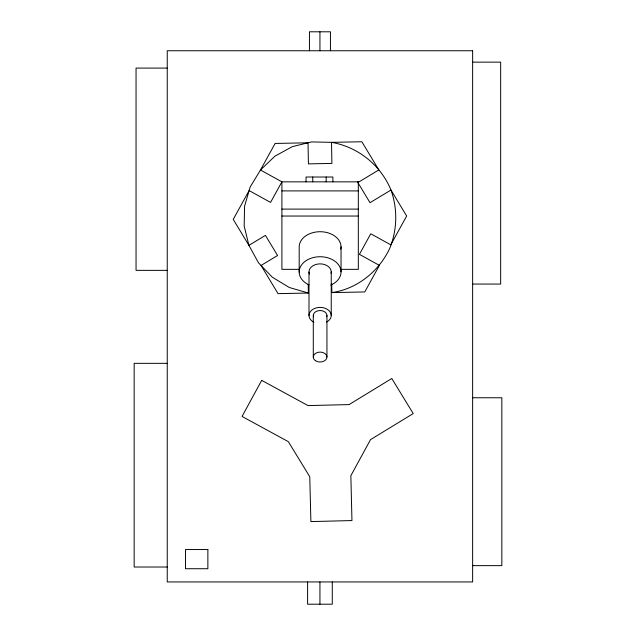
<?xml version="1.0" encoding="UTF-8"?>
<svg xmlns="http://www.w3.org/2000/svg" width="636" height="636" viewBox="0 0 636 636"><rect width="100%" height="100%" fill="white"/><g stroke="black" fill="none" stroke-linecap="round" stroke-linejoin="round"><path stroke-width="0.95" d="M340.451 269.338L358.314 269.338L358.314 181.84L281.907 181.84L260.466 170.011L275.134 143.442L308.023 142.798L308.428 163.873L331.913 163.42L331.507 142.345C357.965 146.868 380.821 165.185 390.981 190.037L370.009 202.685L357.877 182.58L378.841 169.923L361.844 141.756L331.507 142.345L311.608 141.923L292.282 146.662L274.839 156.241L260.466 170.011L250.155 187.024L244.59 206.136L244.168 226.026L248.907 245.361L258.486 262.803L272.256 277.169L289.277 287.488L308.38 293.045L308.214 284.34M331.865 292.592C357.241 288.975 378.945 271.341 389.733 248.366C397.293 229.723 397.731 208.99 390.981 190.037L406.658 216.017L390.766 244.82L370.764 233.786L359.42 254.352L379.414 265.387L364.754 291.956L331.865 292.592L331.698 283.887M358.314 181.888L357.877 182.58M308.38 293.045L278.035 293.633L261.046 265.466L277.574 255.489L265.435 235.384L248.907 245.361L233.229 219.372L249.121 190.569L270.562 202.407L281.907 181.84L281.907 269.338L298.777 269.338M472.635 62.137L500.659 62.137L500.659 284.061L472.635 284.061M167.244 68.092L136.048 68.092L136.048 270.356L167.244 270.356M281.907 190.903L358.314 190.903M281.907 209.101L358.314 209.101M281.907 216.041L358.314 216.041M167.244 363.339L134.164 363.339L134.164 567.018L167.244 567.018M472.635 397.762L501.836 397.762L501.836 565.643L472.635 565.643M358.314 181.999L357.877 181.92L358.314 182.309M341.039 246.8L341.039 271.826M332.874 181.84L332.874 177.015L306.035 177.015L306.035 181.84M332.278 581.948L332.278 604.2L307.609 604.2L307.609 581.948M331.237 271.89L331.237 315.408M330.442 50.753L330.442 31.8L309.438 31.8L309.438 50.753M326.944 315.44L326.944 357.019M326.165 177.015L326.165 181.84M319.94 31.8L319.94 50.753M319.94 581.948L319.94 604.2M313.286 315.536L313.286 357.114M312.745 177.015L312.745 181.84M308.993 272.049L308.993 315.559M299.19 272.113L299.19 247.086A20.924 15.232 0 0 1 321.554 231.75A20.924 15.232 0 0 1 340.809 249.185M309.04 284.896A20.924 15.232 0 0 1 304.342 261.952A20.924 15.232 0 0 1 336.205 262.239A20.924 15.232 0 0 1 330.744 285.087M309.398 274.14A11.122 8.093 0 0 1 319.518 263.884A11.122 8.093 0 0 1 331.086 273.297M313.826 322.158A11.122 8.093 0 0 1 311.735 310.161A11.122 8.093 0 0 1 328.351 310.05A11.122 8.093 0 0 1 326.578 322.07M313.532 316.815A6.829 4.969 0 0 1 320.043 310.519A6.829 4.969 0 0 1 326.721 316.728M261.706 380.36L242.046 416.437L288.354 441.678L309.772 476.738L310.885 521.584L351.954 520.566L350.849 475.728L370.51 439.643L413.209 413.567L391.792 378.5L349.092 404.583L308.015 405.593L261.706 380.36M472.635 50.753L167.244 50.753L167.244 581.948L472.635 581.948L472.635 50.753M207.869 549.536L185.497 549.536L185.497 568.727L207.869 568.727L207.869 549.536M315.329 360.612A6.829 4.969 0 0 0 326.721 358.307A6.829 4.969 0 0 0 318.278 352.272A6.829 4.969 0 0 0 315.329 360.612"/></g></svg>
